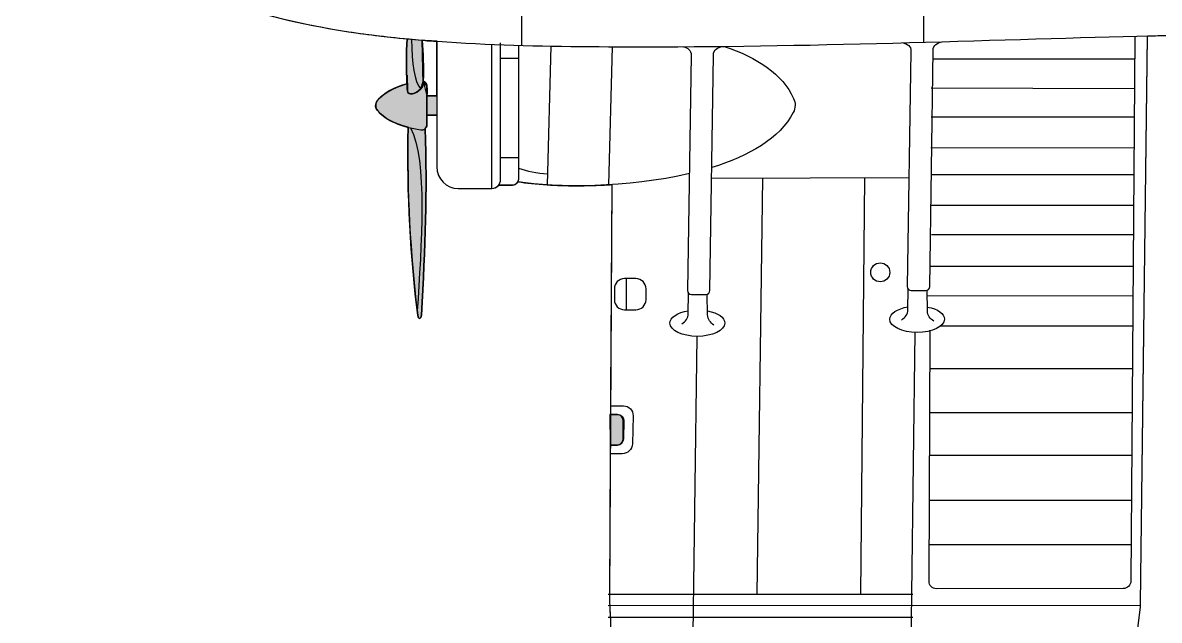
# Model space of a CAD drawing. Extents: x 65 to 351, y 40 to 244.
# Drawn here: x 213.04 to 252.03, y 99.42 to 119.92 of the extents above; entities that cross this region are included whole.
import ezdxf

# ---------------------------------------------------------------- set-up
doc = ezdxf.new("R2010")
doc.units = 0
doc.header["$MEASUREMENT"] = 0
doc.layers.add('4-VIEW', color=7, linetype='CONTINUOUS')
doc.layers.add('SOLIDS', color=7, linetype='CONTINUOUS')

msp = doc.modelspace()

# ---------------------------------------------------------------- hatches: boundary and pattern name
at = {"layer": 'SOLIDS'}
h = msp.add_hatch(color=7, dxfattribs=at)
edge = h.paths.add_edge_path()
edge.add_spline(control_points=[(227.243, 119.284), (227.243, 119.284), (227.243, 117.411), (227.243, 117.411), (227.243, 117.411), (226.908, 117.411), (226.908, 117.411), (226.908, 117.53), (226.919, 117.646), (226.908, 117.737), (226.908, 117.737), (226.908, 117.74), (226.908, 117.74), (226.908, 117.792), (226.886, 117.839), (226.853, 117.872), (226.837, 117.888), (226.818, 117.901), (226.794, 117.911), (226.789, 117.913), (226.784, 117.915), (226.78, 117.916), (226.795, 118.399), (226.783, 118.867), (226.742, 119.318), (227.079, 119.287), (226.902, 119.309), (227.243, 119.284), (227.243, 119.284), (227.243, 119.284), (227.243, 119.284)], knot_values=[0, 0, 0, 0, 1, 1, 1, 2, 2, 2, 3, 3, 3, 4, 4, 4, 5, 5, 5, 6, 6, 6, 7, 7, 7, 8, 8, 8, 9, 9, 9, 10, 10, 10, 10], degree=3, periodic=1)
edge = h.paths.add_edge_path()
edge.add_spline(control_points=[(226.236, 117.593), (226.25, 117.387), (226.548, 117.482), (226.696, 117.652), (226.743, 117.705), (226.774, 117.767), (226.777, 117.828), (226.777, 117.828), (226.78, 117.916), (226.78, 117.916), (226.784, 117.914), (226.789, 117.913), (226.794, 117.911), (226.795, 117.91), (226.796, 117.91), (226.797, 117.91), (226.818, 117.901), (226.837, 117.888), (226.853, 117.872), (226.884, 117.839), (226.9, 117.794), (226.908, 117.74), (226.907, 117.739), (226.908, 117.738), (226.908, 117.737), (226.908, 117.737), (226.908, 117.411), (226.908, 117.411), (226.908, 117.411), (226.908, 116.754), (226.908, 116.754), (226.908, 116.754), (227.243, 116.754), (227.243, 116.754), (227.243, 116.754), (227.243, 119.284), (227.243, 119.284), (226.902, 119.309), (226.563, 119.337), (226.226, 119.369), (226.199, 118.841), (226.199, 118.33), (226.223, 117.824), (226.227, 117.747), (226.231, 117.67), (226.236, 117.593)], knot_values=[0, 0, 0, 0, 1, 1, 1, 2, 2, 2, 3, 3, 3, 4, 4, 4, 5, 5, 5, 6, 6, 6, 7, 7, 7, 8, 8, 8, 9, 9, 9, 10, 10, 10, 11, 11, 11, 12, 12, 12, 13, 13, 13, 14, 14, 14, 15, 15, 15, 15], degree=3, periodic=1)
h = msp.add_hatch(color=7, dxfattribs=at)
edge = h.paths.add_edge_path()
edge.add_spline(control_points=[(226.908, 117.74), (226.908, 117.74), (226.908, 117.737), (226.908, 117.737), (226.908, 117.738), (226.907, 117.739), (226.908, 117.74), (226.908, 117.74), (226.908, 117.74), (226.908, 117.74)], knot_values=[0, 0, 0, 0, 1, 1, 1, 2, 2, 2, 3, 3, 3, 3], degree=3, periodic=1)
edge = h.paths.add_edge_path()
edge.add_spline(control_points=[(226.78, 117.916), (226.78, 117.916), (226.908, 117.74), (226.908, 117.74), (226.9, 117.793), (226.884, 117.838), (226.854, 117.871), (226.844, 117.882), (226.833, 117.89), (226.82, 117.898), (226.808, 117.905), (226.795, 117.911), (226.78, 117.916), (226.78, 117.916), (226.78, 117.916), (226.78, 117.916)], knot_values=[0, 0, 0, 0, 1, 1, 1, 2, 2, 2, 3, 3, 3, 4, 4, 4, 5, 5, 5, 5], degree=3, periodic=1)
edge = h.paths.add_edge_path()
edge.add_spline(control_points=[(226.908, 117.411), (226.908, 117.53), (226.919, 117.646), (226.908, 117.737), (226.908, 117.737), (226.908, 117.411), (226.908, 117.411), (226.908, 117.411), (226.908, 117.411), (226.908, 117.411)], knot_values=[0, 0, 0, 0, 1, 1, 1, 2, 2, 2, 3, 3, 3, 3], degree=3, periodic=1)
edge = h.paths.add_edge_path()
edge.add_spline(control_points=[(226.595, 109.874), (226.612, 109.735), (226.706, 109.749), (226.715, 109.891), (226.859, 112.275), (226.915, 114.078), (226.849, 116.289), (226.884, 116.319), (226.904, 116.356), (226.906, 116.401), (226.906, 116.401), (226.908, 116.754), (226.908, 116.754), (226.908, 116.754), (226.908, 117.411), (226.908, 117.411), (226.908, 117.411), (226.78, 117.916), (226.78, 117.916), (226.78, 117.916), (226.777, 117.828), (226.777, 117.828), (226.777, 117.828), (226.775, 117.901), (226.775, 117.901), (226.775, 117.901), (226.696, 117.652), (226.696, 117.652), (226.548, 117.482), (226.25, 117.387), (226.236, 117.593), (226.236, 117.593), (226.233, 118.122), (226.233, 118.122), (226.233, 118.122), (226.212, 118.122), (226.212, 118.122), (226.215, 118.022), (226.218, 117.923), (226.223, 117.824), (225.805, 117.71), (224.888, 117.295), (225.216, 116.905), (225.437, 116.641), (225.802, 116.451), (226.258, 116.332), (226.217, 114.01), (226.344, 111.867), (226.595, 109.874)], knot_values=[0, 0, 0, 0, 1, 1, 1, 2, 2, 2, 3, 3, 3, 4, 4, 4, 5, 5, 5, 6, 6, 6, 7, 7, 7, 8, 8, 8, 9, 9, 9, 10, 10, 10, 11, 11, 11, 12, 12, 12, 13, 13, 13, 14, 14, 14, 15, 15, 15, 16, 16, 16, 16], degree=3, periodic=1)
h = msp.add_hatch(color=7, dxfattribs=at)
edge = h.paths.add_edge_path()
edge.add_spline(control_points=[(233.198, 105.433), (233.198, 105.433), (233.186, 106.479), (233.186, 106.479), (233.186, 106.479), (233.441, 106.479), (233.441, 106.479), (233.552, 106.479), (233.643, 106.382), (233.643, 106.263), (233.643, 106.263), (233.643, 105.648), (233.643, 105.648), (233.643, 105.53), (233.552, 105.433), (233.441, 105.433), (233.441, 105.433), (233.198, 105.433), (233.198, 105.433)], knot_values=[0, 0, 0, 0, 1, 1, 1, 2, 2, 2, 3, 3, 3, 4, 4, 4, 5, 5, 5, 6, 6, 6, 6], degree=3, periodic=1)

# ---------------------------------------------------------------- linework, layer by layer
at = {"layer": '4-VIEW', "color": 7}
for points in [[(230.167, 119.139), (230.167, 131.804)], [(243.959, 119.251), (243.959, 131.692)], [(229.129, 114.235), (229.129, 119.178)], [(231.156, 119.12), (231.03, 114.358)], [(233.263, 119.098), (233.138, 114.359)], [(229.436, 118.703), (230.049, 118.703)], [(244.267, 118.679), (251.183, 118.679)], [(226.908, 117.412), (227.243, 117.412)], [(244.209, 117.683), (251.176, 117.658)], [(226.908, 116.754), (227.243, 116.754)], [(244.204, 116.688), (251.169, 116.688)], [(244.199, 115.636), (251.161, 115.632)], [(229.436, 115.291), (230.046, 115.291)], [(244.195, 114.717), (251.155, 114.717)], [(236.673, 114.585), (243.443, 114.605)], [(238.422, 114.59), (238.228, 100.32)], [(241.917, 114.599), (241.783, 100.32)], [(244.191, 113.661), (251.148, 113.661)], [(244.211, 112.66), (251.141, 112.652)], [(244.181, 111.57), (251.133, 111.57)], [(233.753, 110.074), (233.753, 111.141)], [(244.066, 110.559), (251.127, 110.554)], [(243.648, 109.297), (243.187, 73.433)], [(244.531, 109.519), (251.119, 109.519)], [(235.702, 73.484), (236.183, 109.161)], [(244.165, 108.057), (251.11, 108.057)], [(244.158, 106.548), (251.099, 106.553)], [(244.152, 105.09), (251.089, 105.09)], [(244.145, 103.544), (251.078, 103.539)], [(244.138, 102.023), (251.068, 102.023)], [(233.123, 100.32), (243.578, 100.32)], [(233.119, 99.931), (251.384, 99.939)], [(233.124, 99.533), (243.571, 99.533)]]:
    msp.add_lwpolyline(points, dxfattribs=at)
for points, knots in [([(284.709, 125.371), (276.662, 122.321), (260.221, 119.666), (251.726, 119.471), (246.863, 119.359), (240.31, 119.086), (234.403, 119.095), (231.071, 119.1), (227.377, 119.121), (224.082, 119.634), (219.639, 120.325), (215.265, 122.199), (213.194, 124.109), (213.135, 124.166), (213.076, 124.247), (213.075, 124.31), (213.063, 124.698), (213.041, 125.084), (213.041, 125.471), (213.041, 125.858), (213.063, 126.246), (213.075, 126.632), (213.076, 126.694), (213.138, 126.778), (213.194, 126.834), (215.265, 128.744), (219.639, 130.617), (224.082, 131.308), (227.377, 131.822), (231.071, 131.842), (234.403, 131.848), (240.31, 131.857), (246.863, 131.584), (251.726, 131.471), (260.221, 131.277), (276.662, 128.622), (284.709, 125.572), (284.8, 125.537), (284.8, 125.406), (284.709, 125.371), (284.709, 125.371), (284.709, 125.371), (284.709, 125.371)], [0, 0, 0, 0, 1, 1, 1, 2, 2, 2, 3, 3, 3, 4, 4, 4, 5, 5, 5, 6, 6, 6, 7, 7, 7, 8, 8, 8, 9, 9, 9, 10, 10, 10, 11, 11, 11, 12, 12, 12, 13, 13, 13, 14, 14, 14, 14]), ([(226.742, 119.319), (226.785, 118.84), (226.796, 118.342), (226.777, 117.828), (226.768, 117.574), (226.254, 117.322), (226.236, 117.594), (226.199, 118.176), (226.195, 118.761), (226.226, 119.369)], [0, 0, 0, 0, 1, 1, 1, 2, 2, 2, 3, 3, 3, 3]), ([(234.172, 64.889), (234.172, 64.889), (234.185, 64.692), (234.185, 64.692), (234.257, 63.595), (235.156, 62.302), (236.249, 62.312), (236.249, 62.312), (245.043, 62.205), (245.043, 62.205), (245.254, 62.202), (245.439, 62.304), (245.571, 62.481), (245.571, 62.481), (246.746, 64.064), (246.746, 64.064), (246.834, 64.182), (246.875, 64.311), (246.893, 64.462), (246.893, 64.462), (251.381, 99.872), (251.381, 99.872), (251.386, 99.916), (251.384, 99.956), (251.385, 100), (251.385, 100), (251.631, 119.459), (251.631, 119.459)], [0, 0, 0, 0, 1, 1, 1, 2, 2, 2, 3, 3, 3, 4, 4, 4, 5, 5, 5, 6, 6, 6, 7, 7, 7, 8, 8, 8, 9, 9, 9, 9]), ([(251.188, 119.458), (251.188, 119.458), (251.059, 100.774), (251.059, 100.774), (251.058, 100.626), (250.938, 100.508), (250.791, 100.508), (250.791, 100.508), (244.386, 100.504), (244.386, 100.504), (244.245, 100.504), (244.131, 100.618), (244.132, 100.76), (244.132, 100.76), (244.171, 109.371), (244.171, 109.371)], [0, 0, 0, 0, 1, 1, 1, 2, 2, 2, 3, 3, 3, 4, 4, 4, 5, 5, 5, 5]), ([(227.243, 119.284), (227.243, 119.284), (227.243, 114.971), (227.243, 114.971), (227.243, 114.566), (227.574, 114.235), (227.98, 114.235), (227.98, 114.235), (229.129, 114.235), (229.129, 114.235), (229.298, 114.235), (229.436, 114.372), (229.436, 114.542), (229.436, 114.542), (229.436, 119.225), (229.436, 119.225)], [0, 0, 0, 0, 1, 1, 1, 2, 2, 2, 3, 3, 3, 4, 4, 4, 5, 5, 5, 5]), ([(230.05, 119.146), (230.05, 119.146), (230.045, 114.547), (230.045, 114.547), (230.045, 114.436), (229.95, 114.347), (229.84, 114.347), (229.84, 114.347), (229.366, 114.347), (229.366, 114.347)], [0, 0, 0, 0, 1, 1, 1, 2, 2, 2, 3, 3, 3, 3]), ([(235.708, 119.098), (235.855, 119.048), (235.976, 118.988), (235.973, 118.805), (235.973, 118.805), (235.846, 110.736), (235.846, 110.736), (235.845, 110.658), (235.907, 110.595), (235.986, 110.595), (235.986, 110.595), (236.479, 110.6), (236.479, 110.6), (236.555, 110.6), (236.615, 110.661), (236.616, 110.736), (236.616, 110.736), (236.733, 118.809), (236.733, 118.809), (236.736, 119.015), (236.89, 119.057), (237.047, 119.108)], [0, 0, 0, 0, 1, 1, 1, 2, 2, 2, 3, 3, 3, 4, 4, 4, 5, 5, 5, 6, 6, 6, 7, 7, 7, 7]), ([(237.102, 119.11), (238.255, 118.715), (239.099, 118.16), (239.485, 117.326), (239.559, 117.167), (239.554, 116.998), (239.473, 116.839), (239.016, 115.955), (237.949, 115.345), (236.678, 114.95)], [0, 0, 0, 0, 1, 1, 1, 2, 2, 2, 3, 3, 3, 3]), ([(243.246, 119.232), (243.393, 119.182), (243.514, 119.123), (243.511, 118.94), (243.511, 118.94), (243.384, 110.87), (243.384, 110.87), (243.383, 110.792), (243.446, 110.729), (243.524, 110.729), (243.524, 110.729), (244.017, 110.734), (244.017, 110.734), (244.093, 110.734), (244.154, 110.795), (244.155, 110.87), (244.155, 110.87), (244.271, 118.97), (244.271, 118.97), (244.274, 119.176), (244.428, 119.218), (244.586, 119.269)], [0, 0, 0, 0, 1, 1, 1, 2, 2, 2, 3, 3, 3, 4, 4, 4, 5, 5, 5, 6, 6, 6, 7, 7, 7, 7]), ([(226.223, 117.824), (225.783, 117.704), (225.432, 117.518), (225.216, 117.26), (225.128, 117.157), (225.128, 117.009), (225.216, 116.905), (225.504, 116.561), (226.034, 116.344), (226.695, 116.243), (226.807, 116.226), (226.908, 116.312), (226.908, 116.425), (226.908, 116.425), (226.908, 117.741), (226.908, 117.741), (226.908, 117.824), (226.853, 117.893), (226.78, 117.916)], [0, 0, 0, 0, 1, 1, 1, 2, 2, 2, 3, 3, 3, 4, 4, 4, 5, 5, 5, 6, 6, 6, 6]), ([(226.848, 116.289), (226.915, 114.078), (226.859, 112.275), (226.715, 109.892), (226.706, 109.75), (226.612, 109.736), (226.595, 109.874), (226.346, 111.828), (226.218, 114.023), (226.258, 116.332)], [0, 0, 0, 0, 1, 1, 1, 2, 2, 2, 3, 3, 3, 3]), ([(233.248, 114.366), (233.248, 114.366), (233.169, 100.274), (233.169, 100.274), (233.167, 99.931), (233.196, 99.639), (233.205, 99.296), (233.205, 99.296), (234.117, 65.742), (234.117, 65.742)], [0, 0, 0, 0, 1, 1, 1, 2, 2, 2, 3, 3, 3, 3]), ([(242.784, 111.357), (242.784, 111.536), (242.639, 111.682), (242.459, 111.682), (242.279, 111.682), (242.134, 111.536), (242.134, 111.357), (242.134, 111.177), (242.279, 111.032), (242.459, 111.032), (242.639, 111.032), (242.784, 111.177), (242.784, 111.357), (242.784, 111.357), (242.784, 111.357), (242.784, 111.357)], [0, 0, 0, 0, 1, 1, 1, 2, 2, 2, 3, 3, 3, 4, 4, 4, 5, 5, 5, 5]), ([(233.336, 110.419), (233.336, 110.419), (233.336, 110.795), (233.336, 110.795), (233.336, 110.985), (233.492, 111.141), (233.682, 111.141), (233.682, 111.141), (234.077, 111.141), (234.077, 111.141), (234.267, 111.141), (234.423, 110.985), (234.423, 110.795), (234.423, 110.795), (234.423, 110.419), (234.423, 110.419), (234.423, 110.23), (234.267, 110.074), (234.077, 110.074), (234.077, 110.074), (233.682, 110.074), (233.682, 110.074), (233.492, 110.074), (233.336, 110.23), (233.336, 110.419), (233.336, 110.419), (233.336, 110.419), (233.336, 110.419)], [0, 0, 0, 0, 1, 1, 1, 2, 2, 2, 3, 3, 3, 4, 4, 4, 5, 5, 5, 6, 6, 6, 7, 7, 7, 8, 8, 8, 9, 9, 9, 9]), ([(243.191, 109.719), (243.317, 109.824), (243.406, 109.899), (243.409, 110.083), (243.409, 110.083), (243.419, 110.776), (243.419, 110.776)], [0, 0, 0, 0, 1, 1, 1, 2, 2, 2, 2]), ([(244.292, 109.677), (244.166, 109.782), (244.076, 109.858), (244.074, 110.041), (244.074, 110.041), (244.064, 110.734), (244.064, 110.734)], [0, 0, 0, 0, 1, 1, 1, 2, 2, 2, 2]), ([(235.652, 109.585), (235.779, 109.69), (235.868, 109.765), (235.871, 109.948), (235.871, 109.948), (235.881, 110.641), (235.881, 110.641)], [0, 0, 0, 0, 1, 1, 1, 2, 2, 2, 2]), ([(236.754, 109.543), (236.628, 109.648), (236.538, 109.723), (236.536, 109.906), (236.536, 109.906), (236.525, 110.6), (236.525, 110.6)], [0, 0, 0, 0, 1, 1, 1, 2, 2, 2, 2]), ([(236.534, 110.032), (236.895, 109.97), (237.122, 109.809), (237.122, 109.614), (237.122, 109.364), (236.702, 109.161), (236.183, 109.161), (235.664, 109.161), (235.244, 109.364), (235.244, 109.614), (235.244, 109.811), (235.507, 109.978), (235.874, 110.04)], [0, 0, 0, 0, 1, 1, 1, 2, 2, 2, 3, 3, 3, 4, 4, 4, 4]), ([(244.072, 110.167), (244.433, 110.104), (244.66, 109.943), (244.66, 109.748), (244.66, 109.498), (244.24, 109.296), (243.721, 109.296), (243.202, 109.296), (242.782, 109.498), (242.782, 109.748), (242.782, 109.945), (243.045, 110.113), (243.412, 110.175)], [0, 0, 0, 0, 1, 1, 1, 2, 2, 2, 3, 3, 3, 4, 4, 4, 4]), ([(233.221, 106.776), (233.221, 106.776), (233.65, 106.776), (233.65, 106.776), (233.836, 106.776), (233.984, 106.624), (233.979, 106.438), (233.979, 106.438), (233.954, 105.473), (233.954, 105.473), (233.948, 105.287), (233.793, 105.135), (233.607, 105.135), (233.607, 105.135), (233.195, 105.135), (233.195, 105.135)], [0, 0, 0, 0, 1, 1, 1, 2, 2, 2, 3, 3, 3, 4, 4, 4, 5, 5, 5, 5]), ([(233.213, 106.479), (233.213, 106.479), (233.471, 106.479), (233.471, 106.479), (233.582, 106.479), (233.67, 106.382), (233.667, 106.263), (233.667, 106.263), (233.651, 105.648), (233.651, 105.648), (233.648, 105.529), (233.554, 105.433), (233.443, 105.433), (233.443, 105.433), (233.196, 105.433), (233.196, 105.433)], [0, 0, 0, 0, 1, 1, 1, 2, 2, 2, 3, 3, 3, 4, 4, 4, 5, 5, 5, 5])]:
    msp.add_open_spline(points, degree=3, knots=knots, dxfattribs=at)
for points in [[(226.378, 119.35), (226.388, 118.516), (226.472, 117.886), (226.696, 117.652)], [(226.343, 116.311), (226.934, 115.247), (226.718, 112.233), (226.574, 110.039)], [(235.909, 114.743), (233.8, 114.252), (231.335, 114.246), (230.027, 114.467)], [(230.046, 114.934), (230.337, 114.82), (230.689, 114.761), (231.04, 114.731)]]:
    msp.add_open_spline(points, degree=3, dxfattribs=at)
at = {"layer": 'SOLIDS'}
for points, knots in [([(227.98, 136.708), (227.98, 136.708), (229.129, 136.708), (229.129, 136.708), (229.224, 136.708), (229.309, 136.664), (229.366, 136.596), (229.366, 136.596), (229.84, 136.596), (229.84, 136.596), (229.922, 136.596), (229.996, 136.546), (230.027, 136.475), (230.312, 136.523), (230.651, 136.56), (231.03, 136.585), (231.651, 136.624), (232.376, 136.627), (233.138, 136.583), (233.175, 136.58), (233.212, 136.578), (233.248, 136.576), (233.248, 136.576), (233.198, 145.509), (233.198, 145.509), (233.198, 145.509), (233.195, 145.807), (233.195, 145.807), (233.195, 145.807), (233.169, 150.622), (233.169, 150.622), (233.169, 150.622), (233.169, 150.668), (233.169, 150.668), (233.168, 150.787), (233.171, 150.9), (233.176, 151.011), (233.182, 151.144), (233.19, 151.274), (233.196, 151.409), (233.2, 151.486), (233.203, 151.565), (233.205, 151.646), (233.205, 151.646), (234.119, 185.231), (234.119, 185.231), (234.119, 185.231), (233.947, 185.231), (233.947, 185.231), (233.871, 185.231), (233.808, 185.293), (233.806, 185.369), (233.806, 185.369), (233.79, 185.946), (233.79, 185.946), (233.788, 186.022), (233.849, 186.084), (233.925, 186.084), (233.925, 186.084), (234.174, 186.084), (234.174, 186.084), (234.174, 186.084), (234.185, 186.25), (234.185, 186.25), (234.221, 186.801), (234.466, 187.401), (234.838, 187.861), (235.208, 188.317), (235.705, 188.635), (236.249, 188.63), (236.249, 188.63), (245.043, 188.738), (245.043, 188.738), (245.132, 188.739), (245.216, 188.721), (245.293, 188.687), (245.315, 188.678), (245.336, 188.668), (245.356, 188.656), (245.356, 188.656), (245.624, 188.656), (245.624, 188.656), (245.688, 188.656), (245.743, 188.629), (245.784, 188.578), (245.784, 188.578), (246.792, 187.319), (246.792, 187.319), (246.845, 187.254), (246.837, 187.176), (246.813, 187.097), (246.813, 187.097), (246.746, 186.878), (246.746, 186.878), (246.834, 186.76), (246.875, 186.631), (246.893, 186.481), (246.893, 186.481), (246.91, 186.35), (246.91, 186.35), (246.91, 186.35), (251.381, 151.07), (251.381, 151.07), (251.384, 151.047), (251.384, 151.025), (251.384, 151.003), (251.385, 150.983), (251.384, 150.963), (251.385, 150.942), (251.385, 150.942), (251.623, 131.473), (251.623, 131.473), (251.657, 131.473), (251.692, 131.472), (251.726, 131.471), (251.955, 131.466), (252.189, 131.459), (252.429, 131.45), (255.319, 131.345), (258.997, 130.986), (262.909, 130.445), (268.095, 129.728), (273.688, 128.691), (278.391, 127.496), (278.391, 127.496), (280.35, 136.781), (280.35, 136.781), (280.508, 137.526), (280.824, 138.176), (281.287, 138.712), (281.617, 139.094), (282.021, 139.419), (282.495, 139.681), (283.171, 140.053), (283.901, 140.225), (284.616, 140.222), (286.739, 140.213), (288.72, 138.662), (288.685, 136.25), (288.685, 136.25), (288.629, 132.425), (288.629, 132.425), (288.629, 132.425), (288.583, 129.235), (288.583, 129.235), (288.578, 128.864), (288.395, 128.548), (288.077, 128.356), (288.077, 128.356), (283.934, 125.855), (283.934, 125.855), (284.2, 125.761), (284.458, 125.666), (284.709, 125.572), (284.8, 125.537), (284.8, 125.405), (284.709, 125.37), (284.464, 125.278), (284.212, 125.185), (283.952, 125.094), (283.952, 125.094), (288.077, 122.586), (288.077, 122.586), (288.394, 122.394), (288.578, 122.079), (288.583, 121.707), (288.583, 121.707), (288.629, 118.517), (288.629, 118.517), (288.629, 118.517), (288.685, 114.692), (288.685, 114.692), (288.72, 112.28), (286.739, 110.729), (284.616, 110.72), (283.901, 110.717), (283.171, 110.889), (282.495, 111.262), (282.021, 111.524), (281.617, 111.848), (281.287, 112.23), (280.824, 112.767), (280.508, 113.416), (280.35, 114.161), (280.35, 114.161), (278.391, 123.446), (278.391, 123.446), (273.688, 122.252), (268.095, 121.214), (262.909, 120.497), (258.997, 119.956), (255.319, 119.598), (252.429, 119.492), (252.189, 119.483), (251.955, 119.476), (251.726, 119.471), (251.692, 119.47), (251.659, 119.469), (251.625, 119.469), (251.625, 119.469), (251.385, 100), (251.385, 100), (251.384, 99.979), (251.385, 99.959), (251.384, 99.939), (251.384, 99.917), (251.384, 99.895), (251.381, 99.872), (251.381, 99.872), (246.91, 64.592), (246.91, 64.592), (246.91, 64.592), (246.893, 64.462), (246.893, 64.462), (246.875, 64.311), (246.834, 64.182), (246.746, 64.063), (246.746, 64.063), (246.813, 63.845), (246.813, 63.845), (246.837, 63.766), (246.845, 63.688), (246.792, 63.622), (246.792, 63.622), (245.784, 62.363), (245.784, 62.363), (245.743, 62.313), (245.688, 62.286), (245.624, 62.286), (245.624, 62.286), (245.356, 62.286), (245.356, 62.286), (245.336, 62.274), (245.315, 62.264), (245.293, 62.255), (245.216, 62.221), (245.132, 62.203), (245.043, 62.204), (245.043, 62.204), (236.249, 62.312), (236.249, 62.312), (235.705, 62.307), (235.208, 62.625), (234.839, 63.081), (234.466, 63.541), (234.221, 64.141), (234.185, 64.692), (234.185, 64.692), (234.174, 64.858), (234.174, 64.858), (234.174, 64.858), (233.925, 64.858), (233.925, 64.858), (233.849, 64.858), (233.788, 64.92), (233.79, 64.996), (233.79, 64.996), (233.806, 65.573), (233.806, 65.573), (233.808, 65.649), (233.871, 65.711), (233.947, 65.711), (233.947, 65.711), (234.12, 65.711), (234.12, 65.711), (234.12, 65.711), (233.205, 99.296), (233.205, 99.296), (233.203, 99.378), (233.2, 99.456), (233.196, 99.533), (233.19, 99.668), (233.182, 99.798), (233.176, 99.931), (233.171, 100.042), (233.168, 100.154), (233.169, 100.273), (233.169, 100.273), (233.169, 100.319), (233.169, 100.319), (233.169, 100.319), (233.195, 105.135), (233.195, 105.135), (233.195, 105.135), (233.198, 105.433), (233.198, 105.433), (233.198, 105.433), (233.248, 114.365), (233.248, 114.365), (233.212, 114.364), (233.175, 114.362), (233.138, 114.359), (232.376, 114.315), (231.65, 114.318), (231.03, 114.358), (230.651, 114.382), (230.312, 114.419), (230.028, 114.467), (229.995, 114.396), (229.922, 114.346), (229.84, 114.346), (229.84, 114.346), (229.366, 114.346), (229.366, 114.346), (229.31, 114.278), (229.224, 114.234), (229.129, 114.234), (229.129, 114.234), (227.98, 114.234), (227.98, 114.234), (227.574, 114.234), (227.243, 114.565), (227.243, 114.971), (227.243, 114.971), (227.243, 116.754), (227.243, 116.754), (227.243, 116.754), (226.908, 116.754), (226.908, 116.754), (226.908, 116.754), (226.908, 116.425), (226.908, 116.425), (226.908, 116.37), (226.885, 116.323), (226.848, 116.289), (226.915, 114.078), (226.859, 112.275), (226.715, 109.891), (226.706, 109.749), (226.612, 109.735), (226.595, 109.873), (226.588, 109.929), (226.581, 109.984), (226.574, 110.039), (226.574, 110.039), (226.574, 110.04), (226.574, 110.04), (226.339, 111.953), (226.219, 114.088), (226.258, 116.332), (225.802, 116.451), (225.437, 116.641), (225.216, 116.904), (225.128, 117.009), (225.128, 117.156), (225.216, 117.26), (225.432, 117.518), (225.783, 117.704), (226.223, 117.824), (226.199, 118.33), (226.199, 118.841), (226.226, 119.369), (225.498, 119.438), (224.781, 119.524), (224.082, 119.633), (222.622, 119.861), (221.17, 120.216), (219.804, 120.658), (219.731, 120.603), (219.632, 120.531), (219.602, 120.515), (219.432, 120.421), (219.253, 120.399), (219.048, 120.471), (216.913, 121.222), (215.023, 122.274), (213.697, 123.267), (213.559, 123.369), (213.533, 123.545), (213.514, 123.715), (213.511, 123.739), (213.508, 123.789), (213.506, 123.836), (213.397, 123.927), (213.293, 124.018), (213.194, 124.109), (213.135, 124.166), (213.076, 124.247), (213.075, 124.31), (213.063, 124.697), (213.041, 125.084), (213.041, 125.471), (213.041, 125.858), (213.063, 126.245), (213.075, 126.632), (213.076, 126.693), (213.138, 126.778), (213.194, 126.833), (213.294, 126.926), (213.4, 127.019), (213.512, 127.111), (213.513, 127.172), (213.514, 127.234), (213.517, 127.26), (213.537, 127.419), (213.568, 127.579), (213.697, 127.675), (215.023, 128.668), (216.913, 129.72), (219.048, 130.471), (219.265, 130.547), (219.454, 130.518), (219.633, 130.41), (219.652, 130.398), (219.731, 130.338), (219.801, 130.284), (221.168, 130.726), (222.621, 131.081), (224.082, 131.308), (224.781, 131.417), (225.498, 131.504), (226.226, 131.573), (226.199, 132.101), (226.199, 132.612), (226.223, 133.118), (225.783, 133.238), (225.432, 133.425), (225.216, 133.682), (225.128, 133.785), (225.128, 133.934), (225.216, 134.037), (225.437, 134.302), (225.802, 134.491), (226.258, 134.611), (226.219, 136.855), (226.339, 138.991), (226.574, 140.903), (226.581, 140.958), (226.588, 141.013), (226.595, 141.068), (226.612, 141.207), (226.706, 141.193), (226.715, 141.051), (226.859, 138.667), (226.915, 136.864), (226.849, 134.653), (226.885, 134.62), (226.908, 134.572), (226.908, 134.518), (226.908, 134.518), (226.908, 134.188), (226.908, 134.188), (226.908, 134.188), (227.243, 134.188), (227.243, 134.188), (227.243, 134.188), (227.243, 135.971), (227.243, 135.971), (227.243, 136.377), (227.574, 136.708), (227.98, 136.708), (227.98, 136.708), (227.98, 136.708), (227.98, 136.708)], [0, 0, 0, 0, 1, 1, 1, 2, 2, 2, 3, 3, 3, 4, 4, 4, 5, 5, 5, 6, 6, 6, 7, 7, 7, 8, 8, 8, 9, 9, 9, 10, 10, 10, 11, 11, 11, 12, 12, 12, 13, 13, 13, 14, 14, 14, 15, 15, 15, 16, 16, 16, 17, 17, 17, 18, 18, 18, 19, 19, 19, 20, 20, 20, 21, 21, 21, 22, 22, 22, 23, 23, 23, 24, 24, 24, 25, 25, 25, 26, 26, 26, 27, 27, 27, 28, 28, 28, 29, 29, 29, 30, 30, 30, 31, 31, 31, 32, 32, 32, 33, 33, 33, 34, 34, 34, 35, 35, 35, 36, 36, 36, 37, 37, 37, 38, 38, 38, 39, 39, 39, 40, 40, 40, 41, 41, 41, 42, 42, 42, 43, 43, 43, 44, 44, 44, 45, 45, 45, 46, 46, 46, 47, 47, 47, 48, 48, 48, 49, 49, 49, 50, 50, 50, 51, 51, 51, 52, 52, 52, 53, 53, 53, 54, 54, 54, 55, 55, 55, 56, 56, 56, 57, 57, 57, 58, 58, 58, 59, 59, 59, 60, 60, 60, 61, 61, 61, 62, 62, 62, 63, 63, 63, 64, 64, 64, 65, 65, 65, 66, 66, 66, 67, 67, 67, 68, 68, 68, 69, 69, 69, 70, 70, 70, 71, 71, 71, 72, 72, 72, 73, 73, 73, 74, 74, 74, 75, 75, 75, 76, 76, 76, 77, 77, 77, 78, 78, 78, 79, 79, 79, 80, 80, 80, 81, 81, 81, 82, 82, 82, 83, 83, 83, 84, 84, 84, 85, 85, 85, 86, 86, 86, 87, 87, 87, 88, 88, 88, 89, 89, 89, 90, 90, 90, 91, 91, 91, 92, 92, 92, 93, 93, 93, 94, 94, 94, 95, 95, 95, 96, 96, 96, 97, 97, 97, 98, 98, 98, 99, 99, 99, 100, 100, 100, 101, 101, 101, 102, 102, 102, 103, 103, 103, 104, 104, 104, 105, 105, 105, 106, 106, 106, 107, 107, 107, 108, 108, 108, 109, 109, 109, 110, 110, 110, 111, 111, 111, 112, 112, 112, 113, 113, 113, 114, 114, 114, 115, 115, 115, 116, 116, 116, 117, 117, 117, 118, 118, 118, 119, 119, 119, 120, 120, 120, 121, 121, 121, 122, 122, 122, 123, 123, 123, 124, 124, 124, 125, 125, 125, 126, 126, 126, 127, 127, 127, 128, 128, 128, 129, 129, 129, 130, 130, 130, 131, 131, 131, 132, 132, 132, 133, 133, 133, 134, 134, 134, 135, 135, 135, 136, 136, 136, 137, 137, 137, 138, 138, 138, 139, 139, 139, 140, 140, 140, 141, 141, 141, 142, 142, 142, 143, 143, 143, 144, 144, 144, 145, 145, 145, 146, 146, 146, 147, 147, 147, 148, 148, 148, 149, 149, 149, 150, 150, 150, 151, 151, 151, 151]), ([(226.236, 117.593), (226.25, 117.387), (226.548, 117.482), (226.696, 117.652), (226.743, 117.705), (226.774, 117.767), (226.777, 117.828), (226.777, 117.828), (226.78, 117.916), (226.78, 117.916), (226.784, 117.914), (226.789, 117.913), (226.794, 117.911), (226.795, 117.91), (226.796, 117.91), (226.797, 117.91), (226.818, 117.901), (226.837, 117.888), (226.853, 117.872), (226.884, 117.839), (226.9, 117.794), (226.908, 117.74), (226.907, 117.739), (226.908, 117.738), (226.908, 117.737), (226.908, 117.737), (226.908, 117.411), (226.908, 117.411), (226.908, 117.411), (226.908, 116.754), (226.908, 116.754), (226.908, 116.754), (227.243, 116.754), (227.243, 116.754), (227.243, 116.754), (227.243, 119.284), (227.243, 119.284), (226.902, 119.309), (226.563, 119.337), (226.226, 119.369), (226.199, 118.841), (226.199, 118.33), (226.223, 117.824), (226.227, 117.747), (226.231, 117.67), (226.236, 117.593)], [0, 0, 0, 0, 1, 1, 1, 2, 2, 2, 3, 3, 3, 4, 4, 4, 5, 5, 5, 6, 6, 6, 7, 7, 7, 8, 8, 8, 9, 9, 9, 10, 10, 10, 11, 11, 11, 12, 12, 12, 13, 13, 13, 14, 14, 14, 15, 15, 15, 15]), ([(226.742, 119.318), (226.742, 119.318), (226.777, 117.828), (226.777, 117.828), (226.778, 117.857), (226.779, 117.887), (226.78, 117.916), (226.853, 117.892), (226.908, 117.824), (226.908, 117.74), (226.908, 117.74), (226.908, 117.411), (226.908, 117.411), (226.908, 117.411), (227.243, 117.411), (227.243, 117.411), (227.243, 117.411), (227.243, 119.284), (227.243, 119.284), (226.902, 119.309), (227.079, 119.286), (226.742, 119.318)], [0, 0, 0, 0, 1, 1, 1, 2, 2, 2, 3, 3, 3, 4, 4, 4, 5, 5, 5, 6, 6, 6, 7, 7, 7, 7]), ([(227.243, 119.284), (227.243, 119.284), (227.243, 117.411), (227.243, 117.411), (227.243, 117.411), (226.908, 117.411), (226.908, 117.411), (226.908, 117.53), (226.919, 117.646), (226.908, 117.737), (226.908, 117.737), (226.908, 117.74), (226.908, 117.74), (226.908, 117.792), (226.886, 117.839), (226.853, 117.872), (226.837, 117.888), (226.818, 117.901), (226.794, 117.911), (226.789, 117.913), (226.784, 117.915), (226.78, 117.916), (226.795, 118.399), (226.783, 118.867), (226.742, 119.318), (227.079, 119.287), (226.902, 119.309), (227.243, 119.284), (227.243, 119.284), (227.243, 119.284), (227.243, 119.284)], [0, 0, 0, 0, 1, 1, 1, 2, 2, 2, 3, 3, 3, 4, 4, 4, 5, 5, 5, 6, 6, 6, 7, 7, 7, 8, 8, 8, 9, 9, 9, 10, 10, 10, 10]), ([(226.595, 109.874), (226.612, 109.735), (226.706, 109.749), (226.715, 109.891), (226.859, 112.275), (226.915, 114.078), (226.849, 116.289), (226.884, 116.319), (226.904, 116.356), (226.906, 116.401), (226.906, 116.401), (226.908, 116.754), (226.908, 116.754), (226.908, 116.754), (226.908, 117.411), (226.908, 117.411), (226.908, 117.411), (226.78, 117.916), (226.78, 117.916), (226.78, 117.916), (226.777, 117.828), (226.777, 117.828), (226.777, 117.828), (226.775, 117.901), (226.775, 117.901), (226.775, 117.901), (226.696, 117.652), (226.696, 117.652), (226.548, 117.482), (226.25, 117.387), (226.236, 117.593), (226.236, 117.593), (226.233, 118.122), (226.233, 118.122), (226.233, 118.122), (226.212, 118.122), (226.212, 118.122), (226.215, 118.022), (226.218, 117.923), (226.223, 117.824), (225.805, 117.71), (224.888, 117.295), (225.216, 116.905), (225.437, 116.641), (225.802, 116.451), (226.258, 116.332), (226.217, 114.01), (226.344, 111.867), (226.595, 109.874)], [0, 0, 0, 0, 1, 1, 1, 2, 2, 2, 3, 3, 3, 4, 4, 4, 5, 5, 5, 6, 6, 6, 7, 7, 7, 8, 8, 8, 9, 9, 9, 10, 10, 10, 11, 11, 11, 12, 12, 12, 13, 13, 13, 14, 14, 14, 15, 15, 15, 16, 16, 16, 16]), ([(226.78, 117.916), (226.78, 117.916), (226.908, 117.74), (226.908, 117.74), (226.9, 117.793), (226.884, 117.838), (226.854, 117.871), (226.844, 117.882), (226.833, 117.89), (226.82, 117.898), (226.808, 117.905), (226.795, 117.911), (226.78, 117.916), (226.78, 117.916), (226.78, 117.916), (226.78, 117.916)], [0, 0, 0, 0, 1, 1, 1, 2, 2, 2, 3, 3, 3, 4, 4, 4, 5, 5, 5, 5]), ([(226.908, 117.74), (226.908, 117.74), (226.908, 117.737), (226.908, 117.737), (226.908, 117.738), (226.907, 117.739), (226.908, 117.74), (226.908, 117.74), (226.908, 117.74), (226.908, 117.74)], [0, 0, 0, 0, 1, 1, 1, 2, 2, 2, 3, 3, 3, 3]), ([(226.908, 117.411), (226.908, 117.53), (226.919, 117.646), (226.908, 117.737), (226.908, 117.737), (226.908, 117.411), (226.908, 117.411), (226.908, 117.411), (226.908, 117.411), (226.908, 117.411)], [0, 0, 0, 0, 1, 1, 1, 2, 2, 2, 3, 3, 3, 3]), ([(233.198, 105.433), (233.198, 105.433), (233.186, 106.479), (233.186, 106.479), (233.186, 106.479), (233.441, 106.479), (233.441, 106.479), (233.552, 106.479), (233.643, 106.382), (233.643, 106.263), (233.643, 106.263), (233.643, 105.648), (233.643, 105.648), (233.643, 105.53), (233.552, 105.433), (233.441, 105.433), (233.441, 105.433), (233.198, 105.433), (233.198, 105.433)], [0, 0, 0, 0, 1, 1, 1, 2, 2, 2, 3, 3, 3, 4, 4, 4, 5, 5, 5, 6, 6, 6, 6])]:
    msp.add_open_spline(points, degree=3, knots=knots, dxfattribs=at)

doc.saveas('drawing.dxf')
